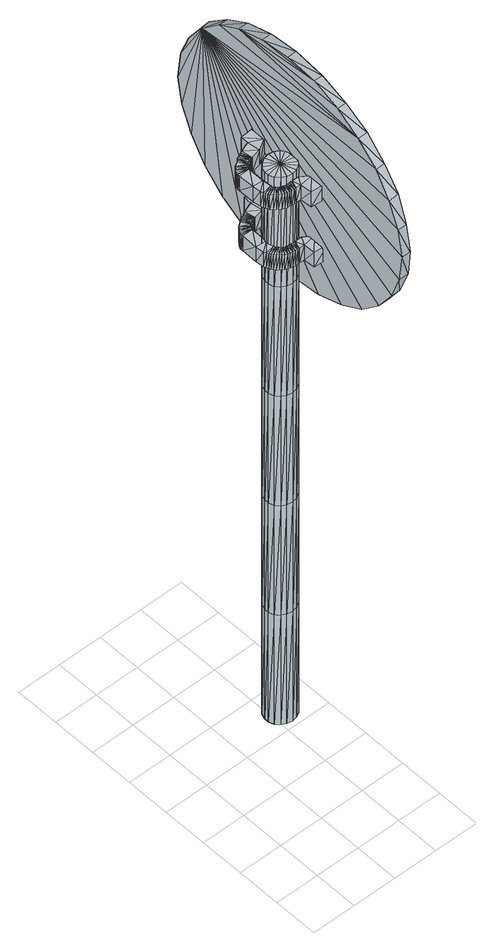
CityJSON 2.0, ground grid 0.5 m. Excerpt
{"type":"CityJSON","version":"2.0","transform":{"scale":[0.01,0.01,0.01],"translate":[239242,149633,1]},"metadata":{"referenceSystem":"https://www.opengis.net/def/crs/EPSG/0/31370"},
"CityObjects":{
"object1":{"type":"GenericCityObject","attributes":{"cluster":99,"mean_distance_to_centroid":0.0579,"new_centroid_x":239242.66,"new_centroid_y":149634.12,"mean_distance_to_camera":11.55,"H1":0,"H2":0,"Z_final":111.85,"cluster2":-1,"proj_x":239242.99,"proj_y":149637.24,"id_line":91481,"bearing_l":276.12,"distance":3.14,"orientation":"left","G_obj":96.12},"geometry":[{"type":"MultiSurface","lod":"2","boundaries":[[[0,1,2]],[[2,1,3]],[[3,1,4]],[[4,1,5]],[[5,1,6]],[[1,7,6]],[[1,8,7]],[[1,9,8]],[[1,10,9]],[[1,11,10]],[[1,12,11]],[[1,13,12]],[[1,14,13]],[[15,14,1]],[[16,15,1]],[[17,16,1]],[[18,17,1]],[[0,18,1]],[[19,20,0]],[[19,0,2]],[[21,19,2]],[[21,2,3]],[[21,3,22]],[[22,3,4]],[[22,4,23]],[[23,4,5]],[[23,5,24]],[[24,5,6]],[[24,6,25]],[[25,6,7]],[[25,7,26]],[[26,7,8]],[[26,8,27]],[[8,9,27]],[[27,9,28]],[[9,10,28]],[[10,29,28]],[[10,11,29]],[[11,30,29]],[[11,12,30]],[[30,12,31]],[[31,12,13]],[[31,13,32]],[[32,13,14]],[[32,14,33]],[[33,14,15]],[[33,15,34]],[[34,15,16]],[[34,16,35]],[[35,16,17]],[[36,35,17]],[[18,36,17]],[[20,36,18]],[[20,18,0]],[[37,38,20]],[[37,20,19]],[[39,37,19]],[[21,39,19]],[[39,21,40]],[[40,21,22]],[[40,22,41]],[[41,22,23]],[[41,23,42]],[[42,23,24]],[[42,24,43]],[[43,24,25]],[[43,25,44]],[[44,25,26]],[[26,45,44]],[[26,27,45]],[[27,46,45]],[[27,28,46]],[[28,47,46]],[[28,29,47]],[[47,29,48]],[[29,30,48]],[[48,30,49]],[[49,30,31]],[[49,31,50]],[[50,31,32]],[[50,32,51]],[[51,32,33]],[[51,33,52]],[[52,33,34]],[[52,34,53]],[[53,34,35]],[[54,53,35]],[[54,35,36]],[[38,54,36]],[[38,36,20]],[[55,56,38]],[[55,38,37]],[[57,55,37]],[[57,37,39]],[[57,39,58]],[[58,39,40]],[[58,40,59]],[[59,40,41]],[[59,41,60]],[[60,41,42]],[[60,42,61]],[[61,42,43]],[[61,43,62]],[[62,43,44]],[[44,63,62]],[[44,45,63]],[[45,64,63]],[[45,46,64]],[[46,65,64]],[[46,47,65]],[[47,66,65]],[[47,48,66]],[[66,48,67]],[[67,48,49]],[[67,49,68]],[[68,49,50]],[[68,50,69]],[[69,50,51]],[[69,51,70]],[[70,51,52]],[[70,52,71]],[[71,52,53]],[[72,71,53]],[[72,53,54]],[[56,72,54]],[[56,54,38]],[[73,74,56]],[[73,56,55]],[[75,73,55]],[[75,55,57]],[[75,57,76]],[[76,57,58]],[[76,58,77]],[[77,58,59]],[[77,59,78]],[[78,59,60]],[[78,60,79]],[[79,60,61]],[[79,61,80]],[[80,61,62]],[[62,81,80]],[[62,63,81]],[[63,82,81]],[[63,64,82]],[[64,83,82]],[[64,65,83]],[[65,84,83]],[[65,66,84]],[[84,66,85]],[[85,66,67]],[[85,67,86]],[[86,67,68]],[[86,68,87]],[[87,68,69]],[[87,69,88]],[[88,69,70]],[[88,70,89]],[[89,70,71]],[[90,89,71]],[[90,71,72]],[[74,90,72]],[[74,72,56]],[[91,92,74]],[[91,74,73]],[[93,91,73]],[[93,73,75]],[[93,75,94]],[[94,75,76]],[[94,76,95]],[[95,76,77]],[[95,77,96]],[[96,77,78]],[[96,78,97]],[[97,78,79]],[[97,79,98]],[[98,79,80]],[[80,99,98]],[[80,81,99]],[[81,100,99]],[[81,82,100]],[[82,101,100]],[[82,83,101]],[[83,102,101]],[[83,84,102]],[[102,84,103]],[[103,84,85]],[[103,85,104]],[[104,85,86]],[[104,86,105]],[[105,86,87]],[[105,87,106]],[[106,87,88]],[[106,88,107]],[[107,88,89]],[[108,107,89]],[[108,89,90]],[[92,108,90]],[[92,90,74]],[[92,91,109]],[[91,93,109]],[[93,94,109]],[[94,95,109]],[[95,96,109]],[[109,96,97]],[[109,97,98]],[[109,98,99]],[[109,99,100]],[[109,100,101]],[[109,101,102]],[[109,102,103]],[[109,103,104]],[[105,109,104]],[[106,109,105]],[[107,109,106]],[[108,109,107]],[[92,109,108]],[[110,111,112]],[[113,112,114]],[[115,112,113]],[[116,112,115]],[[117,112,116]],[[118,112,117]],[[119,112,118]],[[120,112,119]],[[121,112,120]],[[122,112,121]],[[122,123,112]],[[123,110,112]],[[111,124,112]],[[124,125,112]],[[125,126,112]],[[126,127,112]],[[127,128,112]],[[128,129,112]],[[129,130,112]],[[130,131,112]],[[112,131,132]],[[131,133,132]],[[131,134,133]],[[133,134,135]],[[133,135,136]],[[135,137,136]],[[133,136,138]],[[136,139,138]],[[136,137,139]],[[137,140,139]],[[137,135,140]],[[135,141,140]],[[135,134,141]],[[134,142,141]],[[134,131,142]],[[131,143,142]],[[131,130,143]],[[143,130,144]],[[144,130,129]],[[144,129,145]],[[145,129,128]],[[145,128,146]],[[146,127,147]],[[147,127,126]],[[147,126,148]],[[148,126,125]],[[148,125,149]],[[149,125,124]],[[150,149,124]],[[150,124,111]],[[151,150,111]],[[151,111,110]],[[152,151,110]],[[152,110,123]],[[146,128,127]],[[153,123,122]],[[154,153,122]],[[154,122,121]],[[155,154,121]],[[155,121,120]],[[156,155,120]],[[156,120,119]],[[157,156,119]],[[157,119,118]],[[157,118,158]],[[158,118,117]],[[158,117,159]],[[153,152,123]],[[159,117,116]],[[159,116,160]],[[160,116,115]],[[160,115,161]],[[161,115,113]],[[161,113,162]],[[162,113,114]],[[162,114,163]],[[163,114,112]],[[163,112,164]],[[164,112,132]],[[132,165,164]],[[132,133,165]],[[133,138,165]],[[138,139,140]],[[161,162,163]],[[160,161,163]],[[159,160,163]],[[158,159,163]],[[157,158,163]],[[156,157,163]],[[155,156,163]],[[154,155,163]],[[153,154,163]],[[153,163,152]],[[152,163,151]],[[151,163,150]],[[150,163,149]],[[149,163,148]],[[148,163,147]],[[147,163,146]],[[146,163,145]],[[145,163,144]],[[144,163,143]],[[143,163,142]],[[163,164,142]],[[142,164,165]],[[142,165,141]],[[165,140,141]],[[165,138,140]],[[166,167,168]],[[168,167,169]],[[170,168,169]],[[170,169,171]],[[170,171,172]],[[172,171,173]],[[172,173,174]],[[174,173,175]],[[174,175,176]],[[176,175,177]],[[176,177,178]],[[178,177,179]],[[178,179,180]],[[180,179,181]],[[180,181,182]],[[182,181,183]],[[182,183,184]],[[184,183,185]],[[184,185,186]],[[186,185,187]],[[186,187,188]],[[188,187,189]],[[188,189,190]],[[190,189,191]],[[192,190,191]],[[192,191,193]],[[194,192,193]],[[194,193,195]],[[196,194,195]],[[196,195,197]],[[198,196,197]],[[198,197,199]],[[200,198,199]],[[200,199,201]],[[202,200,201]],[[202,201,203]],[[204,202,203]],[[204,203,205]],[[206,204,205]],[[206,205,207]],[[208,206,207]],[[208,207,209]],[[210,208,209]],[[210,209,211]],[[212,210,211]],[[212,211,213]],[[214,212,213]],[[214,213,215]],[[216,214,215]],[[216,215,217]],[[216,217,218]],[[218,217,219]],[[218,219,220]],[[220,219,221]],[[220,221,222]],[[222,221,223]],[[222,223,224]],[[224,223,225]],[[224,225,226]],[[226,225,227]],[[226,227,228]],[[228,227,229]],[[228,229,230]],[[230,229,231]],[[230,231,232]],[[232,231,233]],[[232,233,234]],[[234,233,235]],[[234,235,236]],[[236,235,237]],[[238,236,237]],[[238,237,239]],[[238,239,240]],[[240,239,241]],[[241,242,240]],[[241,243,242]],[[242,243,244]],[[244,243,245]],[[244,245,246]],[[246,245,247]],[[246,247,248]],[[248,247,249]],[[248,249,250]],[[250,249,251]],[[250,251,252]],[[252,251,253]],[[252,253,254]],[[254,253,255]],[[254,255,256]],[[256,255,257]],[[256,257,258]],[[258,257,259]],[[258,259,260]],[[260,259,261]],[[260,261,262]],[[262,261,263]],[[262,263,264]],[[264,263,265]],[[264,265,266]],[[266,265,267]],[[266,267,268]],[[268,267,269]],[[269,270,268]],[[269,271,270]],[[271,272,270]],[[271,273,272]],[[273,274,272]],[[273,275,274]],[[275,276,274]],[[275,277,276]],[[277,278,276]],[[277,279,278]],[[279,280,278]],[[279,281,280]],[[281,282,280]],[[281,283,282]],[[283,284,282]],[[283,285,284]],[[285,286,284]],[[285,287,286]],[[287,288,286]],[[287,289,288]],[[289,290,288]],[[289,291,290]],[[290,291,292]],[[292,291,293]],[[292,293,294]],[[294,293,295]],[[294,295,296]],[[296,295,297]],[[296,297,298]],[[298,297,299]],[[298,299,300]],[[300,299,301]],[[300,301,302]],[[302,301,303]],[[302,303,304]],[[304,303,305]],[[304,305,306]],[[306,305,307]],[[306,307,308]],[[308,307,309]],[[308,309,310]],[[310,309,311]],[[310,311,312]],[[312,311,313]],[[313,166,312]],[[313,167,166]],[[169,167,313]],[[169,313,171]],[[171,313,311]],[[173,171,311]],[[173,311,309]],[[175,173,309]],[[175,309,307]],[[177,175,307]],[[177,307,305]],[[179,177,305]],[[179,305,303]],[[181,179,303]],[[181,303,301]],[[183,181,301]],[[183,301,299]],[[183,299,297]],[[185,183,297]],[[185,297,295]],[[187,185,295]],[[187,295,293]],[[189,187,293]],[[189,293,291]],[[189,291,289]],[[189,289,287]],[[191,189,287]],[[191,287,285]],[[193,191,285]],[[195,193,285]],[[195,285,283]],[[197,195,283]],[[199,197,283]],[[201,199,283]],[[201,283,281]],[[203,201,281]],[[205,203,281]],[[205,281,279]],[[205,279,207]],[[207,279,209]],[[209,279,277]],[[209,277,211]],[[211,277,275]],[[211,275,213]],[[213,275,273]],[[213,273,215]],[[215,273,271]],[[215,271,217]],[[217,271,219]],[[219,271,269]],[[219,269,221]],[[221,269,267]],[[221,267,223]],[[223,267,265]],[[223,265,225]],[[225,265,263]],[[225,263,261]],[[225,261,227]],[[227,261,259]],[[227,259,229]],[[229,259,257]],[[229,257,255]],[[229,255,231]],[[231,255,253]],[[231,253,233]],[[233,253,251]],[[233,251,235]],[[251,249,235]],[[235,249,247]],[[235,247,237]],[[247,245,237]],[[237,245,243]],[[237,243,239]],[[239,243,241]],[[238,240,242]],[[168,312,166]],[[170,312,168]],[[170,310,312]],[[172,310,170]],[[172,308,310]],[[174,308,172]],[[174,306,308]],[[176,306,174]],[[176,304,306]],[[178,304,176]],[[178,302,304]],[[180,302,178]],[[180,300,302]],[[182,300,180]],[[182,298,300]],[[182,296,298]],[[184,296,182]],[[184,294,296]],[[186,294,184]],[[186,292,294]],[[188,292,186]],[[188,290,292]],[[188,288,290]],[[188,286,288]],[[190,286,188]],[[190,284,286]],[[192,284,190]],[[194,284,192]],[[194,282,284]],[[196,282,194]],[[198,282,196]],[[200,282,198]],[[200,280,282]],[[202,280,200]],[[204,280,202]],[[204,278,280]],[[204,206,278]],[[206,208,278]],[[208,276,278]],[[208,210,276]],[[210,274,276]],[[210,212,274]],[[212,272,274]],[[212,214,272]],[[214,270,272]],[[214,216,270]],[[216,218,270]],[[218,268,270]],[[218,220,268]],[[220,266,268]],[[220,222,266]],[[222,264,266]],[[222,224,264]],[[224,262,264]],[[224,260,262]],[[224,226,260]],[[226,258,260]],[[226,228,258]],[[228,256,258]],[[228,254,256]],[[228,230,254]],[[230,252,254]],[[230,232,252]],[[232,250,252]],[[232,234,250]],[[250,234,248]],[[234,246,248]],[[234,236,246]],[[246,236,244]],[[236,242,244]],[[236,238,242]],[[314,315,316]],[[316,315,317]],[[318,316,317]],[[318,317,319]],[[318,319,320]],[[320,319,321]],[[320,321,322]],[[322,321,323]],[[322,323,324]],[[324,323,325]],[[324,325,326]],[[326,325,327]],[[326,327,328]],[[328,327,329]],[[328,329,330]],[[330,329,331]],[[330,331,332]],[[332,331,333]],[[332,333,334]],[[334,333,335]],[[334,335,336]],[[336,335,337]],[[336,337,338]],[[338,337,339]],[[340,338,339]],[[340,339,341]],[[342,340,341]],[[342,341,343]],[[344,342,343]],[[344,343,345]],[[346,344,345]],[[346,345,347]],[[348,346,347]],[[348,347,349]],[[350,348,349]],[[350,349,351]],[[352,350,351]],[[352,351,353]],[[354,352,353]],[[354,353,355]],[[356,354,355]],[[356,355,357]],[[358,356,357]],[[358,357,359]],[[360,358,359]],[[360,359,361]],[[362,360,361]],[[362,361,363]],[[364,362,363]],[[364,363,365]],[[364,365,366]],[[366,365,367]],[[366,367,368]],[[368,367,369]],[[368,369,370]],[[370,369,371]],[[370,371,372]],[[372,371,373]],[[372,373,374]],[[374,373,375]],[[374,375,376]],[[376,375,377]],[[376,377,378]],[[378,377,379]],[[378,379,380]],[[380,379,381]],[[380,381,382]],[[382,381,383]],[[382,383,384]],[[384,383,385]],[[386,384,385]],[[386,385,387]],[[386,387,388]],[[388,387,389]],[[389,390,388]],[[389,391,390]],[[390,391,392]],[[392,391,393]],[[392,393,394]],[[394,393,395]],[[394,395,396]],[[396,395,397]],[[396,397,398]],[[398,397,399]],[[398,399,400]],[[400,399,401]],[[400,401,402]],[[402,401,403]],[[402,403,404]],[[404,403,405]],[[404,405,406]],[[406,405,407]],[[406,407,408]],[[408,407,409]],[[408,409,410]],[[410,409,411]],[[410,411,412]],[[412,411,413]],[[412,413,414]],[[414,413,415]],[[414,415,416]],[[416,415,417]],[[417,418,416]],[[417,419,418]],[[419,420,418]],[[419,421,420]],[[421,422,420]],[[421,423,422]],[[423,424,422]],[[423,425,424]],[[425,426,424]],[[425,427,426]],[[427,428,426]],[[427,429,428]],[[429,430,428]],[[429,431,430]],[[431,432,430]],[[431,433,432]],[[433,434,432]],[[433,435,434]],[[435,436,434]],[[435,437,436]],[[437,438,436]],[[437,439,438]],[[438,439,440]],[[440,439,441]],[[440,441,442]],[[442,441,443]],[[442,443,444]],[[444,443,445]],[[444,445,446]],[[446,445,447]],[[446,447,448]],[[448,447,449]],[[448,449,450]],[[450,449,451]],[[450,451,452]],[[452,451,453]],[[452,453,454]],[[454,453,455]],[[454,455,456]],[[456,455,457]],[[456,457,458]],[[458,457,459]],[[458,459,460]],[[460,459,461]],[[461,314,460]],[[461,315,314]],[[317,315,461]],[[317,461,319]],[[319,461,459]],[[321,319,459]],[[321,459,457]],[[323,321,457]],[[323,457,455]],[[325,323,455]],[[325,455,453]],[[327,325,453]],[[327,453,451]],[[329,327,451]],[[329,451,449]],[[331,329,449]],[[331,449,447]],[[331,447,445]],[[333,331,445]],[[333,445,443]],[[335,333,443]],[[335,443,441]],[[337,335,441]],[[337,441,439]],[[337,439,437]],[[337,437,435]],[[339,337,435]],[[339,435,433]],[[341,339,433]],[[343,341,433]],[[343,433,431]],[[345,343,431]],[[347,345,431]],[[349,347,431]],[[349,431,429]],[[351,349,429]],[[353,351,429]],[[353,429,427]],[[353,427,355]],[[355,427,357]],[[357,427,425]],[[357,425,359]],[[359,425,423]],[[359,423,361]],[[361,423,421]],[[361,421,363]],[[363,421,419]],[[363,419,365]],[[365,419,367]],[[367,419,417]],[[367,417,369]],[[369,417,415]],[[369,415,371]],[[371,415,413]],[[371,413,373]],[[373,413,411]],[[373,411,409]],[[373,409,375]],[[375,409,407]],[[375,407,377]],[[377,407,405]],[[377,405,403]],[[377,403,379]],[[379,403,401]],[[379,401,381]],[[381,401,399]],[[381,399,383]],[[399,397,383]],[[383,397,395]],[[383,395,385]],[[395,393,385]],[[385,393,391]],[[385,391,387]],[[387,391,389]],[[386,388,390]],[[316,460,314]],[[318,460,316]],[[318,458,460]],[[320,458,318]],[[320,456,458]],[[322,456,320]],[[322,454,456]],[[324,454,322]],[[324,452,454]],[[326,452,324]],[[326,450,452]],[[328,450,326]],[[328,448,450]],[[330,448,328]],[[330,446,448]],[[330,444,446]],[[332,444,330]],[[332,442,444]],[[334,442,332]],[[334,440,442]],[[336,440,334]],[[336,438,440]],[[336,436,438]],[[336,434,436]],[[338,434,336]],[[338,432,434]],[[340,432,338]],[[342,432,340]],[[342,430,432]],[[344,430,342]],[[346,430,344]],[[348,430,346]],[[348,428,430]],[[350,428,348]],[[352,428,350]],[[352,426,428]],[[352,354,426]],[[354,356,426]],[[356,424,426]],[[356,358,424]],[[358,422,424]],[[358,360,422]],[[360,420,422]],[[360,362,420]],[[362,418,420]],[[362,364,418]],[[364,366,418]],[[366,416,418]],[[366,368,416]],[[368,414,416]],[[368,370,414]],[[370,412,414]],[[370,372,412]],[[372,410,412]],[[372,408,410]],[[372,374,408]],[[374,406,408]],[[374,376,406]],[[376,404,406]],[[376,402,404]],[[376,378,402]],[[378,400,402]],[[378,380,400]],[[380,398,400]],[[380,382,398]],[[398,382,396]],[[382,394,396]],[[382,384,394]],[[394,384,392]],[[384,390,392]],[[384,386,390]]]}]}
},
"vertices":[
[111,189,1],[111,173,1],[105,188,1],[100,185,1],[96,181,1],[94,175,1],[94,170,1],[96,164,1],[100,160,1],[105,157,1],[111,156,1],[117,157,1],[122,160,1],[125,164,1],[127,170,1],[127,175,1],[125,181,1],[122,185,1],[117,188,1],[105,188,150],[111,189,150],[100,185,150],[96,181,150],[94,175,150],[94,170,150],[96,164,150],[100,160,150],[105,157,150],[111,156,150],[117,157,150],[122,160,150],[125,164,150],[127,170,150],[127,175,150],[125,181,150],[122,185,150],[117,188,150],[105,188,299],[111,189,299],[100,185,299],[96,181,299],[94,175,299],[94,170,299],[96,164,299],[100,160,299],[105,157,299],[111,156,299],[117,157,299],[122,160,299],[125,164,299],[127,170,299],[127,175,299],[125,181,299],[122,185,299],[117,188,299],[105,188,448],[111,189,448],[100,185,448],[96,181,448],[94,175,448],[94,170,448],[96,164,448],[100,160,448],[105,157,448],[111,156,448],[117,157,448],[122,160,448],[125,164,448],[127,170,448],[127,175,448],[125,181,448],[122,185,448],[117,188,448],[105,188,597],[111,189,597],[100,185,597],[96,181,597],[94,175,597],[94,170,597],[96,164,597],[100,160,597],[105,157,597],[111,156,597],[117,157,597],[122,160,597],[125,164,597],[127,170,597],[127,175,597],[125,181,597],[122,185,597],[117,188,597],[105,188,746],[111,189,746],[100,185,746],[96,181,746],[94,175,746],[94,170,746],[96,164,746],[100,160,746],[105,157,746],[111,156,746],[117,157,746],[122,160,746],[125,164,746],[127,170,746],[127,175,746],[125,181,746],[122,185,746],[117,188,746],[111,173,746],[129,109,593],[128,81,610],[124,293,822],[125,323,763],[124,311,794],[125,327,728],[126,323,694],[127,311,662],[127,293,634],[128,270,610],[128,242,593],[128,210,581],[129,176,577],[129,141,581],[128,58,634],[128,40,662],[127,29,694],[127,25,728],[126,29,763],[125,40,794],[125,58,822],[124,81,846],[124,270,846],[123,242,864],[124,109,864],[124,141,875],[123,210,875],[123,176,879],[134,210,875],[134,176,879],[134,141,875],[134,109,864],[135,81,846],[135,58,823],[136,40,795],[136,29,763],[137,25,728],[138,29,694],[138,40,662],[139,58,634],[139,81,611],[139,109,593],[139,141,581],[139,176,577],[139,210,581],[139,242,593],[138,270,611],[138,294,634],[137,311,662],[137,323,694],[136,327,728],[135,323,763],[135,311,795],[134,294,823],[134,270,846],[134,242,864],[132,228,652],[132,228,632],[116,227,652],[116,227,632],[116,218,652],[116,218,632],[105,214,652],[105,214,632],[103,213,652],[103,213,632],[101,212,652],[101,212,632],[100,211,652],[100,211,632],[98,211,652],[98,211,632],[96,210,652],[96,210,632],[95,208,652],[95,208,632],[93,207,652],[93,207,632],[88,204,652],[88,204,632],[87,202,652],[87,202,632],[86,201,652],[86,201,632],[85,200,652],[85,200,632],[84,198,652],[84,198,632],[83,196,652],[83,196,632],[83,195,652],[83,195,632],[83,193,652],[83,193,632],[83,175,652],[83,175,632],[84,166,652],[84,166,632],[85,163,652],[85,163,632],[86,161,652],[86,161,632],[87,159,652],[87,159,632],[88,157,652],[88,157,632],[90,155,652],[90,155,632],[92,153,652],[92,153,632],[94,152,652],[94,152,632],[96,150,652],[96,150,632],[99,149,652],[99,149,632],[101,148,652],[101,148,632],[104,148,652],[104,148,632],[106,147,652],[106,147,632],[109,147,652],[109,147,632],[111,147,652],[111,147,632],[117,147,652],[117,147,632],[118,134,652],[118,134,632],[133,133,652],[133,133,632],[132,149,652],[132,149,632],[122,156,652],[122,156,632],[114,156,652],[114,156,632],[113,156,652],[113,156,632],[111,156,652],[111,156,632],[109,156,652],[109,156,632],[108,156,652],[108,156,632],[106,156,652],[106,156,632],[104,157,652],[104,157,632],[103,157,652],[103,157,632],[102,157,652],[102,157,632],[101,158,652],[101,158,632],[100,158,652],[100,158,632],[99,159,652],[99,159,632],[98,161,652],[98,161,632],[97,162,652],[97,162,632],[96,163,652],[96,163,632],[96,165,652],[96,165,632],[95,174,652],[95,174,632],[95,193,652],[95,193,632],[95,194,652],[95,194,632],[96,195,652],[96,195,632],[96,196,652],[96,196,632],[97,197,652],[97,197,632],[97,198,652],[97,198,632],[98,199,652],[98,199,632],[99,199,652],[99,199,632],[100,200,652],[100,200,632],[101,200,652],[101,200,632],[103,201,652],[103,201,632],[104,201,652],[104,201,632],[105,202,652],[105,202,632],[106,202,652],[106,202,632],[107,202,652],[107,202,632],[118,204,652],[118,204,632],[130,211,652],[130,211,632],[128,228,737],[128,228,717],[112,227,737],[112,227,717],[112,218,737],[112,218,717],[101,214,737],[101,214,717],[99,213,737],[99,213,717],[97,212,737],[97,212,717],[96,211,737],[96,211,717],[94,211,737],[94,211,717],[92,210,737],[92,210,717],[91,208,737],[91,208,717],[89,207,737],[89,207,717],[84,204,737],[84,204,717],[83,202,737],[83,202,717],[82,201,737],[82,201,717],[81,200,737],[81,200,717],[80,198,737],[80,198,717],[79,196,737],[79,196,717],[79,195,737],[79,195,717],[79,193,737],[79,193,717],[79,175,737],[79,175,717],[80,166,737],[80,166,717],[81,163,737],[81,163,717],[82,161,737],[82,161,717],[83,159,737],[83,159,717],[84,157,737],[84,157,717],[86,155,737],[86,155,717],[88,153,737],[88,153,717],[90,152,737],[90,152,717],[92,150,737],[92,150,717],[95,149,737],[95,149,717],[97,148,737],[97,148,717],[100,148,737],[100,148,717],[102,147,737],[102,147,717],[105,147,737],[105,147,717],[107,147,737],[107,147,717],[113,147,737],[113,147,717],[114,134,737],[114,134,717],[129,133,737],[129,133,717],[128,149,737],[128,149,717],[118,156,737],[118,156,717],[110,156,737],[110,156,717],[109,156,737],[109,156,717],[107,156,737],[107,156,717],[105,156,737],[105,156,717],[103,156,737],[103,156,717],[102,156,737],[102,156,717],[100,157,737],[100,157,717],[99,157,737],[99,157,717],[98,157,737],[98,157,717],[97,158,737],[97,158,717],[96,158,737],[96,158,717],[95,159,737],[95,159,717],[94,161,737],[94,161,717],[93,162,737],[93,162,717],[92,163,737],[92,163,717],[92,165,737],[92,165,717],[91,174,737],[91,174,717],[91,193,737],[91,193,717],[91,194,737],[91,194,717],[92,195,737],[92,195,717],[92,196,737],[92,196,717],[93,197,737],[93,197,717],[93,198,737],[93,198,717],[94,199,737],[94,199,717],[95,199,737],[95,199,717],[96,200,737],[96,200,717],[97,200,737],[97,200,717],[99,201,737],[99,201,717],[100,201,737],[100,201,717],[101,202,737],[101,202,717],[102,202,737],[102,202,717],[103,202,737],[103,202,717],[114,204,737],[114,204,717],[126,211,737],[126,211,717]
]}
